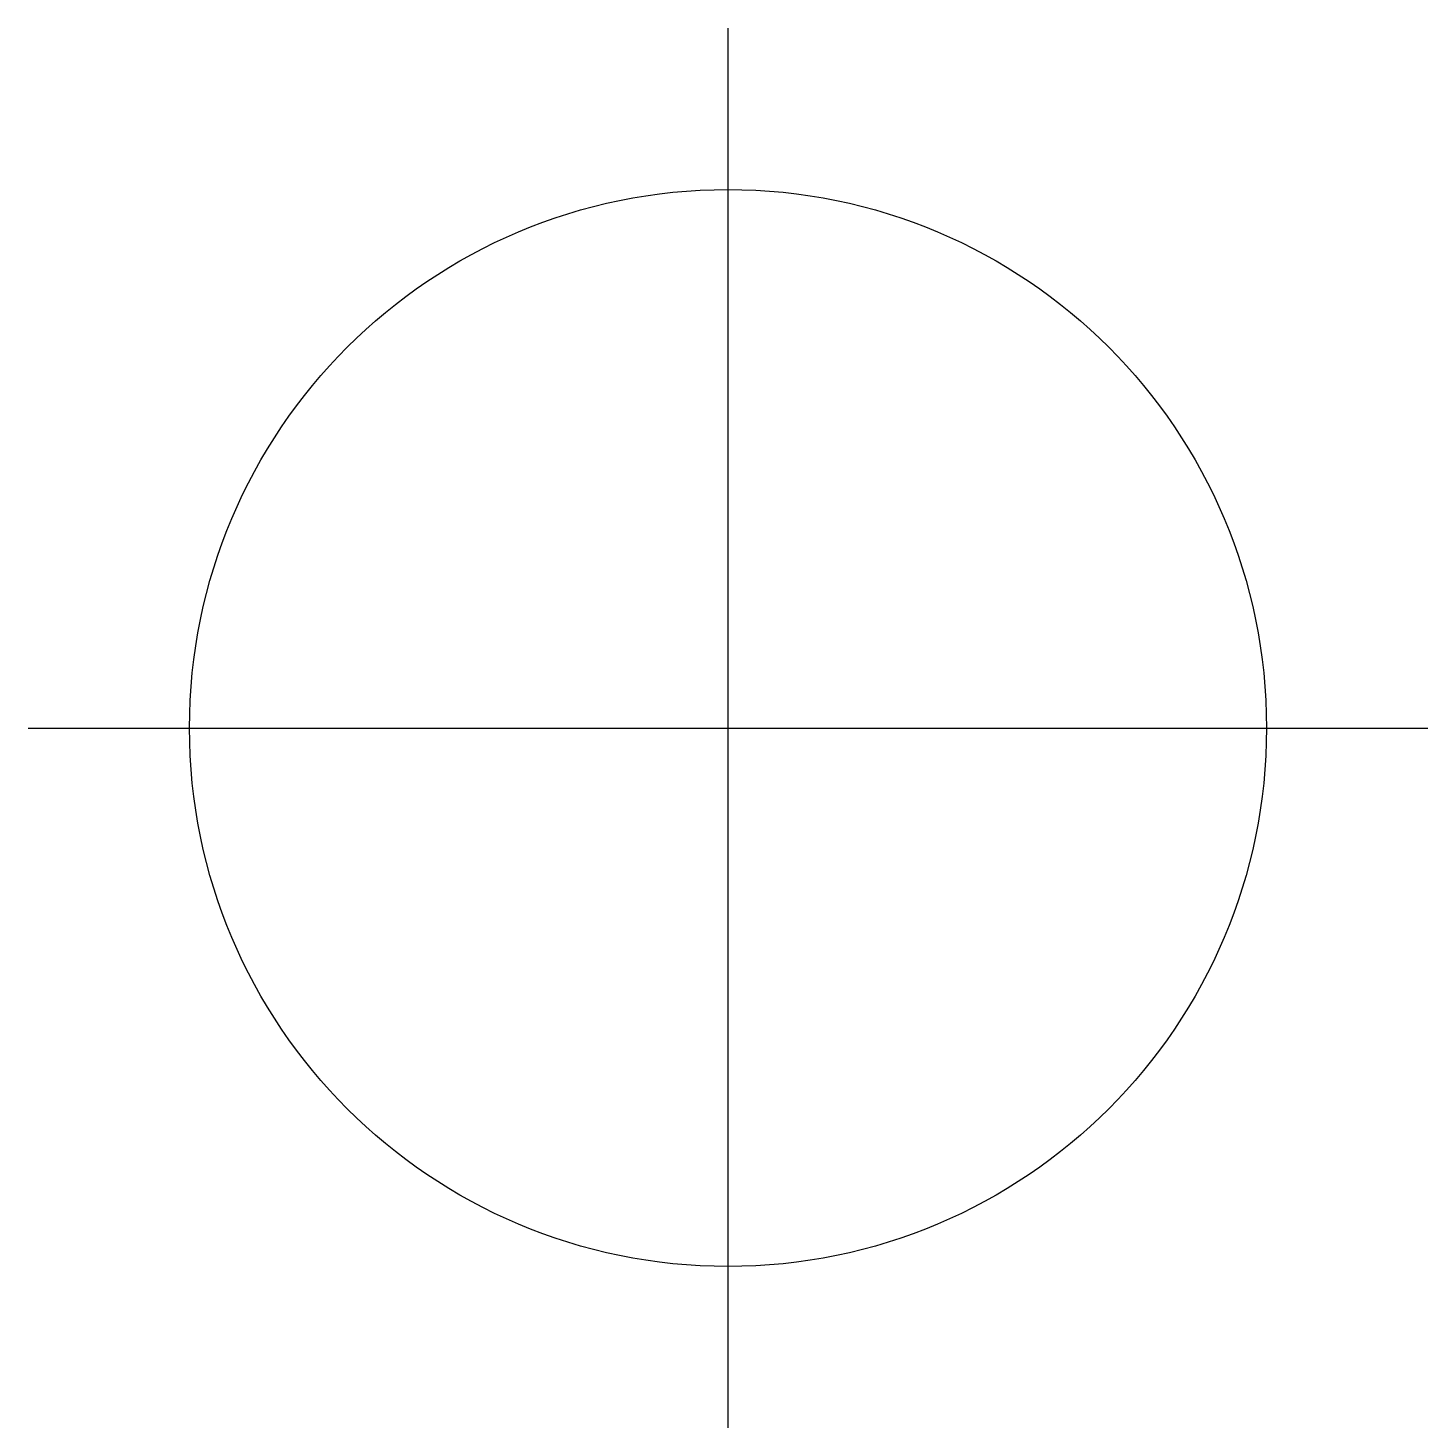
# Model space of a CAD drawing. Header units: inches. Extents: x -0.7 to 97.8, y -97 to 0.7.
# Drawn here: x -0.65 to 0.65, y -0.65 to 0.65 of the extents above.
import ezdxf

# ---------------------------------------------------------------- set-up
doc = ezdxf.new("R2010")
doc.units = ezdxf.units.IN
doc.layers.add('Position Node', color=1, linetype='Continuous')

msp = doc.modelspace()

# ---------------------------------------------------------------- linework, layer by layer
at = {"layer": 'Position Node'}
for p, q in [((0, -0.65), (0, 0.65)), ((0, -0.65, 6.299), (0, 0.65, 6.299)), ((-0.65, 0), (0.65, 0)), ((-0.65, 0, 6.299), (0.65, 0, 6.299))]:
    msp.add_line(p, q, dxfattribs=at)
for centre in [(0, 0), (0, 0, 6.299)]:
    msp.add_circle(centre, 0.5, dxfattribs=at)

doc.saveas('drawing.dxf')
